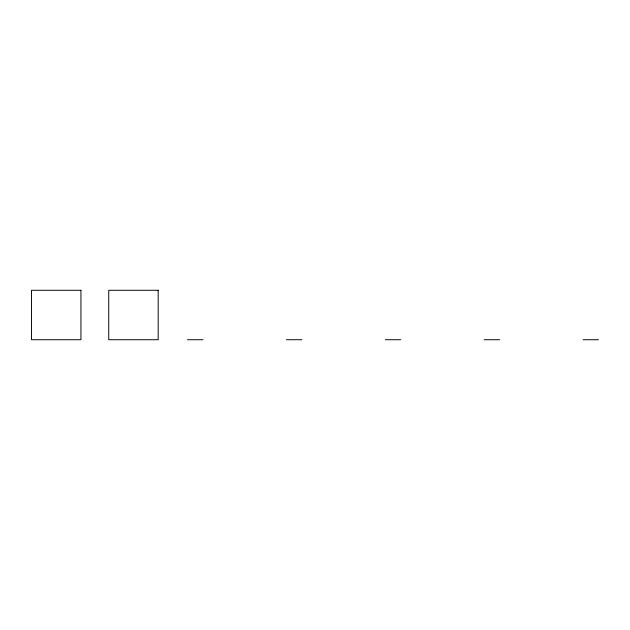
<?xml version="1.0" encoding="UTF-8"?>
<svg xmlns="http://www.w3.org/2000/svg" width="630" height="630" viewBox="0 0 630 630"><rect width="100%" height="100%" fill="white"/><g stroke="black" fill="none" stroke-linecap="round" stroke-linejoin="round"><path stroke-width="0.94" d="M187.543 339.72L202.994 339.72M286.422 339.72L301.864 339.72M385.292 339.72L400.743 339.72M484.171 339.72L499.622 339.72M583.049 339.72L598.5 339.72M80.939 290.28L31.5 290.28L31.5 339.72L80.939 339.72L80.939 290.28M158.185 290.28L108.746 290.28L108.746 339.72L158.185 339.72L158.185 290.28"/></g></svg>
